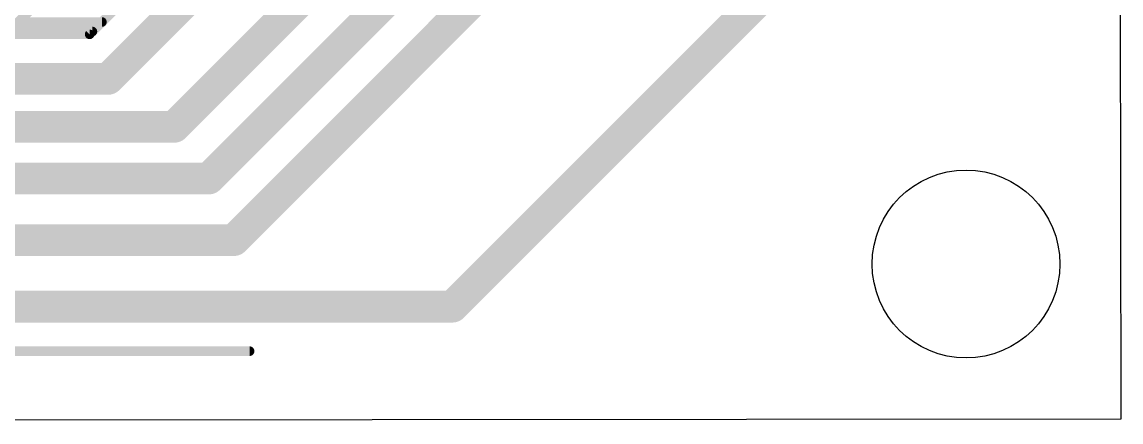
# Model space of a CAD drawing. Extents: x 1.5 to 61.1, y 27.7 to 80.1.
# Drawn here: x 43.55 to 61.11, y 27.75 to 34.14 of the extents above; entities that cross this region are included whole.
import ezdxf

# ---------------------------------------------------------------- set-up
doc = ezdxf.new("R2010")
doc.units = 0
doc.layers.add('1', color=12, linetype='CONTINUOUS')
doc.layers.add('20', color=31, linetype='CONTINUOUS')

msp = doc.modelspace()

# ---------------------------------------------------------------- linework, layer by layer
at = {"layer": '1'}
for points, const_width in [([(50.4309, 29.5923), (59.7403, 38.9016)], 0.508), ([(46.9377, 30.6547), (54.9204, 38.6375)], 0.508), ([(46.5381, 31.639), (52.3804, 37.4813)], 0.508), ([(45.9852, 32.4637), (49.8404, 36.319)], 0.508), ([(47.0962, 36.4035), (44.6329, 33.9402)], 0.1524), ([(44.9275, 33.229), (47.8074, 36.1089)], 0.508), ([(43.2978, 33.9402), (44.7612, 35.4037)], 0.1524), ([(43.4951, 34.1376), (44.8303, 34.1376)], 0.1524), ([(44.6329, 33.9402), (43.2978, 33.9402)], 0.1524), ([(43.3427, 33.9852), (44.6779, 33.9852)], 0.1524), ([(44.9275, 33.229), (29.2278, 33.229)], 0.508), ([(23.3685, 32.4637), (45.9852, 32.4637)], 0.508), ([(20.2136, 31.639), (46.5381, 31.639)], 0.508), ([(17.6802, 30.6547), (46.9377, 30.6547)], 0.508), ([(50.4309, 29.5923), (12.2748, 29.5923)], 0.508), ([(47.1896, 28.8811), (6.1114, 28.8459)], 0.1524), ([(12.1333, 28.8811), (47.1896, 28.8811)], 0.1524)]:
    msp.add_lwpolyline(points, dxfattribs=dict(at, const_width=const_width))
for points, const_width in [([(44.8303, 34.0995, 1), (44.8303, 34.1757)], 0.0762), ([(44.606, 33.9672, 1), (44.6599, 33.9133)], 0.0762), ([(44.6329, 33.9021, 1), (44.6329, 33.9783)], 0.0762), ([(44.6779, 33.9471, 1), (44.6779, 34.0233)], 0.0762), ([(44.8377, 33.3188, 1), (45.0173, 33.1392)], 0.254), ([(44.9275, 33.102, 1), (44.9275, 33.356)], 0.254), ([(45.8954, 32.5535, 1), (46.075, 32.3739)], 0.254), ([(45.9852, 32.3367, 1), (45.9852, 32.5907)], 0.254), ([(46.4483, 31.7288, 1), (46.6279, 31.5492)], 0.254), ([(46.5381, 31.512, 1), (46.5381, 31.766)], 0.254), ([(46.9377, 30.5278, 1), (46.9377, 30.7817)], 0.254), ([(46.8479, 30.7446, 1), (47.0275, 30.5649)], 0.254), ([(50.3411, 29.6821, 1), (50.5207, 29.5025)], 0.254), ([(50.4309, 29.4653, 1), (50.4309, 29.7193)], 0.254), ([(47.1896, 28.843, 1), (47.1896, 28.9192)], 0.0762), ([(47.1896, 28.843, 1), (47.1896, 28.9192)], 0.0762)]:
    msp.add_lwpolyline(points, format="xyb", dxfattribs=dict(at, const_width=const_width))
at = {"layer": '20'}
for p, q in [((61.1136, 27.8008), (61.0466, 80.0511)), ((1.5425, 27.7498), (61.1136, 27.8008))]:
    msp.add_line(p, q, dxfattribs=at)
msp.add_circle((58.6369, 30.2727), 1.5, dxfattribs=at)

doc.saveas('drawing.dxf')
